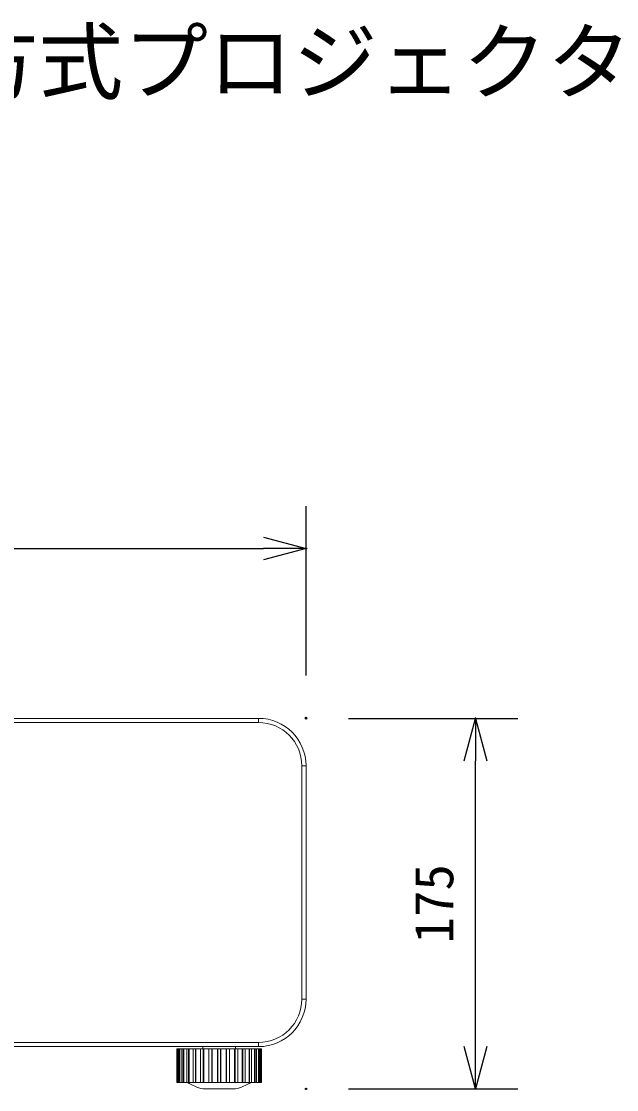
# Model space of a CAD drawing. Units: millimetres, scale not verified. Extents: x -63 to 62, y -57 to 57.
# Drawn here: x -20.3 to 7.8, y 6.3 to 56.7 of the extents above; entities that cross this region are included whole.
import ezdxf
from ezdxf.enums import TextEntityAlignment as Align

# ---------------------------------------------------------------- set-up
doc = ezdxf.new("R2010")
doc.units = ezdxf.units.MM
doc.header["$LTSCALE"] = 0.125
doc.header["$PDMODE"] = 32
doc.header["$PDSIZE"] = 0.0625
for name, color, linetype in [('0-0_0', 7, 'Continuous'), ('0-2_MOJI1', 7, 'Continuous'), ('0-4_DEFPOINTS', 7, 'Continuous'), ('0-6_SUNPO', 7, 'Continuous')]:
    doc.layers.add(name, color=color, linetype=linetype)
doc.layers.add('0-5_GAIKEI', color=1, linetype='Continuous', lineweight=18)
doc.styles.add('ＭＳ ゴシック', font='')
doc.styles.get('ＭＳ ゴシック').set_extended_font_data('MS Gothic')

# ---------------------------------------------------------------- blocks, each defined once
blk = doc.blocks.new('_OPEN30')
at = {"layer": '0-0_0'}
blk.add_line((0, 0), (-1, 0), dxfattribs=at)
blk.add_lwpolyline([(-1, 0.26795), (0, 0), (-1, -0.26795)], dxfattribs=at)
blk = doc.blocks.new('D6')
at = {"layer": '0-4_DEFPOINTS'}
for p in [(-7.021, 19.6108), (-56.821, 11.6108), (-7.021, 11.6108)]:
    blk.add_point(p, dxfattribs=at)
at = {"layer": '0-6_SUNPO'}
for p, q in [((-56.821, 13.6108), (-56.821, 21.6108)), ((-7.021, 13.6108), (-7.021, 21.6108)), ((-54.821, 19.6108), (-9.021, 19.6108))]:
    blk.add_line(p, q, dxfattribs=at)
at = {"layer": '0-6_SUNPO', "xscale": 2, "yscale": 2, "rotation": 180}
blk.add_blockref('_OPEN30', (-56.821, 19.6108), dxfattribs=at)
at = {"layer": '0-6_SUNPO', "xscale": 2, "yscale": 2}
blk.add_blockref('_OPEN30', (-7.021, 19.6108), dxfattribs=at)
at = {"layer": '0-6_SUNPO', "style": 'ＭＳ ゴシック'}
blk.add_text('498', height=1.833, dxfattribs=at).set_placement((-33.796, 20.1108), align=Align.BOTTOM_LEFT)
blk = doc.blocks.new('D5')
at = {"layer": '0-4_DEFPOINTS'}
for p in [(-7.021, 11.587), (0.979, 11.587), (-7.021, -5.913)]:
    blk.add_point(p, dxfattribs=at)
at = {"layer": '0-6_SUNPO'}
for p, q in [((-5.021, 11.587), (2.979, 11.587)), ((0.979, -3.913), (0.979, 9.587)), ((-5.021, -5.913), (2.979, -5.913))]:
    blk.add_line(p, q, dxfattribs=at)
at = {"layer": '0-6_SUNPO', "xscale": 2, "yscale": 2}
for p, rotation in [((0.979, 11.587), 90), ((0.979, -5.913), 270)]:
    blk.add_blockref('_OPEN30', p, dxfattribs=dict(at, rotation=rotation))
at = {"layer": '0-6_SUNPO', "style": 'ＭＳ ゴシック'}
blk.add_text('175', height=1.833, rotation=90, dxfattribs=at).set_placement((0.479, 0.962), align=Align.BOTTOM_LEFT)

msp = doc.modelspace()

# ---------------------------------------------------------------- linework, layer by layer
at = {"layer": '0-5_GAIKEI'}
for p, q in [((-9.12, 23.6321), (-9.12, 23.8321)), ((-9.12, 23.6321), (-42.5307, 23.6321)), ((-7.08, 21.5921), (-6.88, 21.5921)), ((-7.08, 10.5721), (-7.08, 21.5921)), ((-7.08, 10.5721), (-6.88, 10.5721)), ((-54.44, 8.5321), (-9.12, 8.5321)), ((-12.9605, 8.2321), (-12.9605, 6.6321)), ((-12.9324, 8.2321), (-12.9324, 6.6321)), ((-12.9025, 8.2321), (-12.9025, 6.6321)), ((-12.8594, 8.2321), (-12.8594, 6.6321)), ((-12.8303, 8.2321), (-12.8303, 6.6321)), ((-12.7458, 8.2321), (-12.7458, 6.6321)), ((-12.6761, 8.2321), (-12.6761, 6.6321)), ((-12.6473, 8.2321), (-12.6473, 6.6321)), ((-12.512, 8.2321), (-12.512, 6.6321)), ((-12.4187, 8.2321), (-12.4187, 6.6321)), ((-12.3915, 8.2321), (-12.3915, 6.6321)), ((-12.2113, 8.2321), (-12.2113, 6.6321)), ((-12.0985, 8.2321), (-12.0985, 6.6321)), ((-12.074, 8.2321), (-12.074, 6.6321)), ((-11.8567, 8.2321), (-11.8567, 6.6321)), ((-11.7293, 8.2321), (-11.7293, 6.6321)), ((-11.7087, 8.2321), (-11.7087, 6.6321)), ((-11.4683, 8.2321), (-11.4683, 6.6321)), ((-11.4637, 8.2321), (-11.4637, 6.6321)), ((-11.3274, 8.2321), (-11.3274, 6.6321)), ((-11.3115, 8.2321), (-11.3115, 6.6321)), ((-11.0602, 8.2321), (-11.0602, 6.6321)), ((-11.0497, 8.2321), (-11.0497, 6.6321)), ((-10.9103, 8.2321), (-10.9103, 6.6321)), ((-10.8998, 8.2321), (-10.8998, 6.6321)), ((-10.6485, 8.2321), (-10.6485, 6.6321)), ((-10.6326, 8.2321), (-10.6326, 6.6321)), ((-10.4962, 8.2321), (-10.4962, 6.6321)), ((-10.4917, 8.2321), (-10.4917, 6.6321)), ((-10.2513, 8.2321), (-10.2513, 6.6321)), ((-10.2307, 8.2321), (-10.2307, 6.6321)), ((-10.1033, 8.2321), (-10.1033, 6.6321)), ((-9.886, 8.2321), (-9.886, 6.6321)), ((-9.8615, 8.2321), (-9.8615, 6.6321)), ((-9.7487, 8.2321), (-9.7487, 6.6321)), ((-9.5685, 8.2321), (-9.5685, 6.6321)), ((-9.5413, 8.2321), (-9.5413, 6.6321)), ((-9.4479, 8.2321), (-9.4479, 6.6321)), ((-9.3126, 8.2321), (-9.3126, 6.6321)), ((-9.2839, 8.2321), (-9.2839, 6.6321)), ((-9.2141, 8.2321), (-9.2141, 6.6321)), ((-9.1297, 8.2321), (-9.1297, 6.6321)), ((-9.12, 8.5321), (-9.12, 8.3321)), ((-9.1006, 8.2321), (-9.1006, 6.6321)), ((-9.0575, 8.2321), (-9.0575, 6.6321)), ((-9.0276, 8.2321), (-9.0276, 6.6321)), ((-8.9994, 8.2321), (-8.9994, 6.6321))]:
    msp.add_line(p, q, dxfattribs=at)
at = {"layer": '0-5_GAIKEI', "color": 7}
for p, q in [((-6.88, 21.5921), (-6.88, 10.5721)), ((-6.9267, 10.1321), (-6.9236, 10.1321)), ((-9.12, 8.3321), (-54.44, 8.3321)), ((-12.9605, 8.2321), (-12.9751, 8.2321)), ((-12.9751, 8.2321), (-12.9751, 6.6321)), ((-12.9324, 8.2321), (-12.9605, 8.2321)), ((-12.9025, 8.2321), (-12.9324, 8.2321)), ((-12.8594, 8.2321), (-12.9025, 8.2321)), ((-12.8303, 8.2321), (-12.8594, 8.2321)), ((-12.7459, 8.2321), (-12.8303, 8.2321)), ((-12.6761, 8.2321), (-12.7458, 8.2321)), ((-12.6473, 8.2321), (-12.6761, 8.2321)), ((-12.512, 8.2321), (-12.6473, 8.2321)), ((-12.4187, 8.2321), (-12.512, 8.2321)), ((-12.3915, 8.2321), (-12.4187, 8.2321)), ((-12.2113, 8.2321), (-12.3915, 8.2321)), ((-12.0985, 8.2321), (-12.2113, 8.2321)), ((-12.074, 8.2321), (-12.0985, 8.2321)), ((-11.8567, 8.2321), (-12.074, 8.2321)), ((-11.7293, 8.2321), (-11.8567, 8.2321)), ((-11.7481, 8.3321), (-11.7481, 8.2321)), ((-11.7086, 8.2321), (-11.7293, 8.2321)), ((-11.4683, 8.2321), (-11.7087, 8.2321)), ((-11.4637, 8.2321), (-11.4683, 8.2321)), ((-11.3274, 8.2321), (-11.4637, 8.2321)), ((-11.3115, 8.2321), (-11.3274, 8.2321)), ((-11.0602, 8.2321), (-11.3115, 8.2321)), ((-11.0497, 8.2321), (-11.0602, 8.2321)), ((-10.9103, 8.2321), (-11.0497, 8.2321)), ((-10.8998, 8.2321), (-10.9103, 8.2321)), ((-10.6485, 8.2321), (-10.8998, 8.2321)), ((-10.6326, 8.2321), (-10.6485, 8.2321)), ((-10.4962, 8.2321), (-10.6326, 8.2321)), ((-10.4916, 8.2321), (-10.4962, 8.2321)), ((-10.2513, 8.2321), (-10.4917, 8.2321)), ((-10.2307, 8.2321), (-10.2513, 8.2321)), ((-10.1033, 8.2321), (-10.2307, 8.2321)), ((-10.2119, 8.2321), (-10.2119, 8.3321)), ((-9.886, 8.2321), (-10.1033, 8.2321)), ((-9.8615, 8.2321), (-9.886, 8.2321)), ((-9.7488, 8.2321), (-9.8615, 8.2321)), ((-9.5685, 8.2321), (-9.7487, 8.2321)), ((-9.5412, 8.2321), (-9.5685, 8.2321)), ((-9.448, 8.2321), (-9.5413, 8.2321)), ((-9.3126, 8.2321), (-9.4479, 8.2321)), ((-9.2838, 8.2321), (-9.3126, 8.2321)), ((-9.2141, 8.2321), (-9.2839, 8.2321)), ((-9.1297, 8.2321), (-9.2141, 8.2321)), ((-9.1006, 8.2321), (-9.1297, 8.2321)), ((-9.0575, 8.2321), (-9.1006, 8.2321)), ((-9.0276, 8.2321), (-9.0575, 8.2321)), ((-8.9995, 8.2321), (-9.0276, 8.2321)), ((-8.9849, 8.2321), (-8.9994, 8.2321)), ((-8.9849, 8.2321), (-8.9849, 6.6321)), ((-12.9751, 6.6321), (-12.9605, 6.6321)), ((-12.9605, 6.6321), (-12.9324, 6.6321)), ((-12.9324, 6.6321), (-12.9025, 6.6321)), ((-12.9025, 6.6321), (-12.8594, 6.6321)), ((-12.8594, 6.6321), (-12.8303, 6.6321)), ((-12.8303, 6.6321), (-12.7458, 6.6321)), ((-12.7458, 6.6321), (-12.6761, 6.6321)), ((-12.7458, 6.6321), (-12.7458, 6.6321)), ((-12.6761, 6.6321), (-12.6473, 6.6321)), ((-12.6473, 6.6321), (-12.512, 6.6321)), ((-12.512, 6.6321), (-12.4187, 6.6321)), ((-12.512, 6.6321), (-12.512, 6.6321)), ((-12.4187, 6.6321), (-12.3915, 6.6321)), ((-12.3915, 6.6321), (-12.2113, 6.6321)), ((-12.2113, 6.6321), (-12.0985, 6.6321)), ((-12.2112, 6.6321), (-12.2113, 6.6321)), ((-12.0985, 6.6321), (-12.074, 6.6321)), ((-12.074, 6.6321), (-11.8567, 6.6321)), ((-11.8567, 6.6321), (-11.7293, 6.6321)), ((-11.7293, 6.6321), (-11.7086, 6.6321)), ((-11.7087, 6.6321), (-11.4683, 6.6321)), ((-11.4683, 6.6321), (-11.4637, 6.6321)), ((-11.4637, 6.6321), (-11.3274, 6.6321)), ((-11.3274, 6.6321), (-11.3115, 6.6321)), ((-11.3115, 6.6321), (-11.0602, 6.6321)), ((-11.0602, 6.6321), (-11.0497, 6.6321)), ((-11.0497, 6.6321), (-10.9103, 6.6321)), ((-10.9103, 6.6321), (-10.8998, 6.6321)), ((-10.8998, 6.6321), (-10.6485, 6.6321)), ((-10.6485, 6.6321), (-10.6326, 6.6321)), ((-10.6326, 6.6321), (-10.4962, 6.6321)), ((-10.4962, 6.6321), (-10.4916, 6.6321)), ((-10.4917, 6.6321), (-10.2513, 6.6321)), ((-10.2513, 6.6321), (-10.2307, 6.6321)), ((-10.2307, 6.6321), (-10.1033, 6.6321)), ((-10.1033, 6.6321), (-9.886, 6.6321)), ((-9.886, 6.6321), (-9.8615, 6.6321)), ((-9.8615, 6.6321), (-9.7488, 6.6321)), ((-9.7487, 6.6321), (-9.7488, 6.6321)), ((-9.7487, 6.6321), (-9.5685, 6.6321)), ((-9.5685, 6.6321), (-9.5412, 6.6321)), ((-9.5413, 6.6321), (-9.448, 6.6321)), ((-9.4479, 6.6321), (-9.3126, 6.6321)), ((-9.3126, 6.6321), (-9.2838, 6.6321)), ((-9.2839, 6.6321), (-9.2141, 6.6321)), ((-9.2141, 6.6321), (-9.1297, 6.6321)), ((-9.1297, 6.6321), (-9.1006, 6.6321)), ((-9.1006, 6.6321), (-9.0575, 6.6321)), ((-9.0575, 6.6321), (-9.0276, 6.6321)), ((-9.0276, 6.6321), (-8.9995, 6.6321)), ((-8.9994, 6.6321), (-8.9849, 6.6321)), ((-10.2119, 6.3321), (-11.7481, 6.3321))]:
    msp.add_line(p, q, dxfattribs=at)
msp.add_lwpolyline([(-42.5411, 23.8321), (-42.5202, 23.8321), (-9.12, 23.8321)], dxfattribs=at)
for centre, radius, start, end in [((-9.12, 21.5921), 2.24, 0, 89.99998), ((-9.12, 10.5721), 2.24, 270, 359.99998), ((-10.98, 9.2321), 3, 240.0735, 255.16483), ((-10.98, 9.2321), 3, 284.83512, 299.92645)]:
    msp.add_arc(centre, radius, start, end, dxfattribs=at)
at = {"layer": '0-5_GAIKEI'}
for centre, start, end in [((-9.12, 21.5921), 0, 89.99998), ((-9.12, 10.5721), 270, 359.99998)]:
    msp.add_arc(centre, 2.04, start, end, dxfattribs=at)

# ---------------------------------------------------------------- block references
at = {"layer": '0-6_SUNPO'}
for name in ['D6', 'D5']:
    msp.add_blockref(name, (0.141, 12.2451), dxfattribs=at)

# ---------------------------------------------------------------- texts
at = {"layer": '0-2_MOJI1', "style": 'ＭＳ ゴシック'}
msp.add_text('ＤＬＰ方式プロジェクター', height=2.933, dxfattribs=at).set_placement((-35.511, 52.4916), align=Align.BOTTOM_LEFT)

doc.saveas('drawing.dxf')
